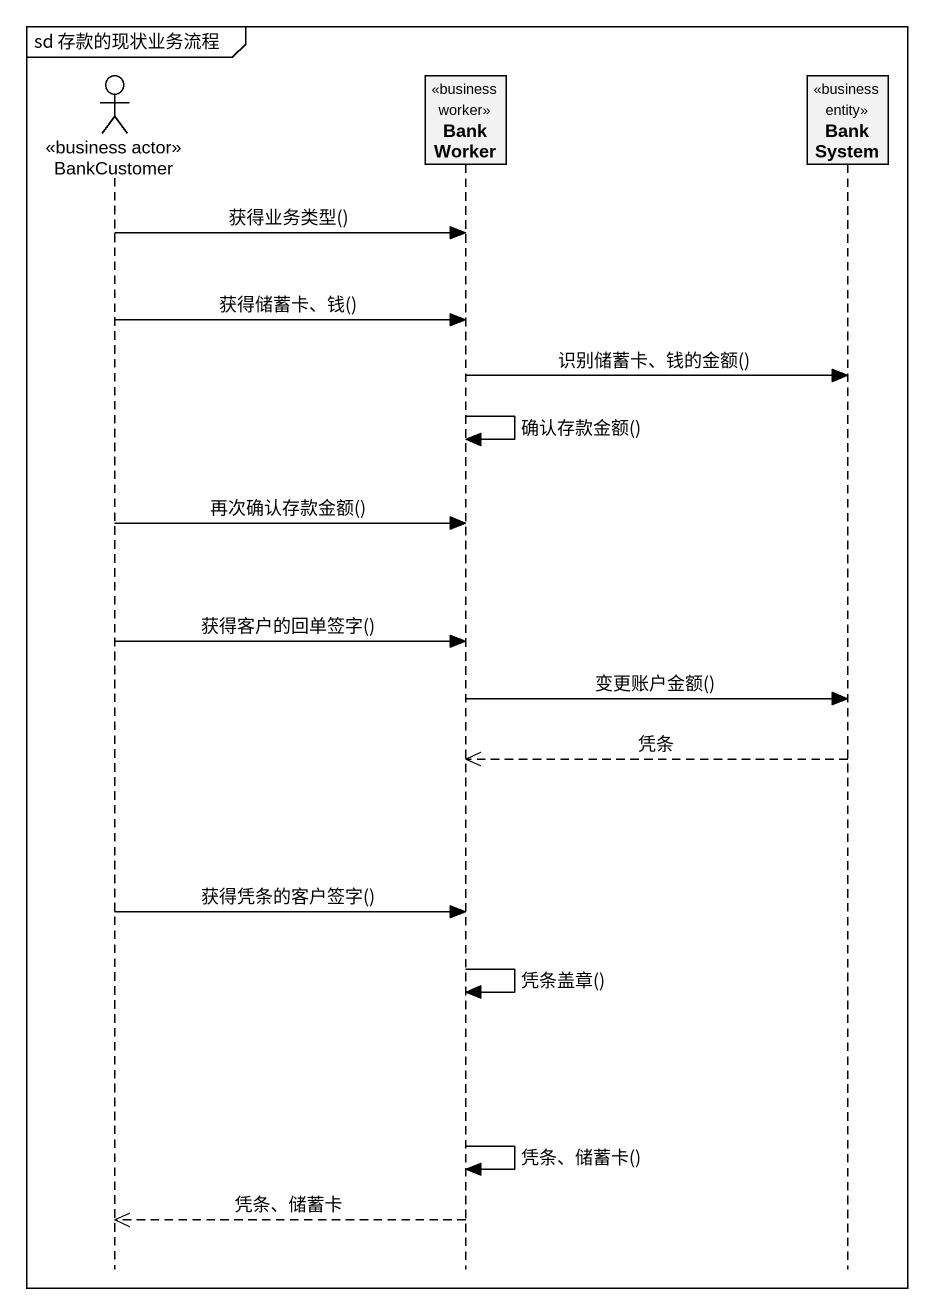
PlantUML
@startuml
mainframe sd 存款的现状业务流程
hide footbox
actor BankCustomer <<business actor>>
participant BankWorker <<business worker>>
participant BankSystem <<business entity>>

BankCustomer -> BankWorker : 获得业务类型()
BankCustomer -> BankWorker : 获得储蓄卡、钱()
BankWorker -> BankSystem : 识别储蓄卡、钱的金额()
BankWorker -> BankWorker : 确认存款金额()
BankCustomer -> BankWorker : 再次确认存款金额()
BankCustomer -> BankWorker : 获得客户的回单签字()
BankWorker -> BankSystem : 变更账户金额()
BankSystem -->> BankWorker : 凭条
BankCustomer -> BankWorker : 获得凭条的客户签字()
BankWorker -> BankWorker : 凭条盖章()
BankWorker -> BankWorker : 凭条、储蓄卡()
BankWorker -->> BankCustomer : 凭条、储蓄卡
@enduml
